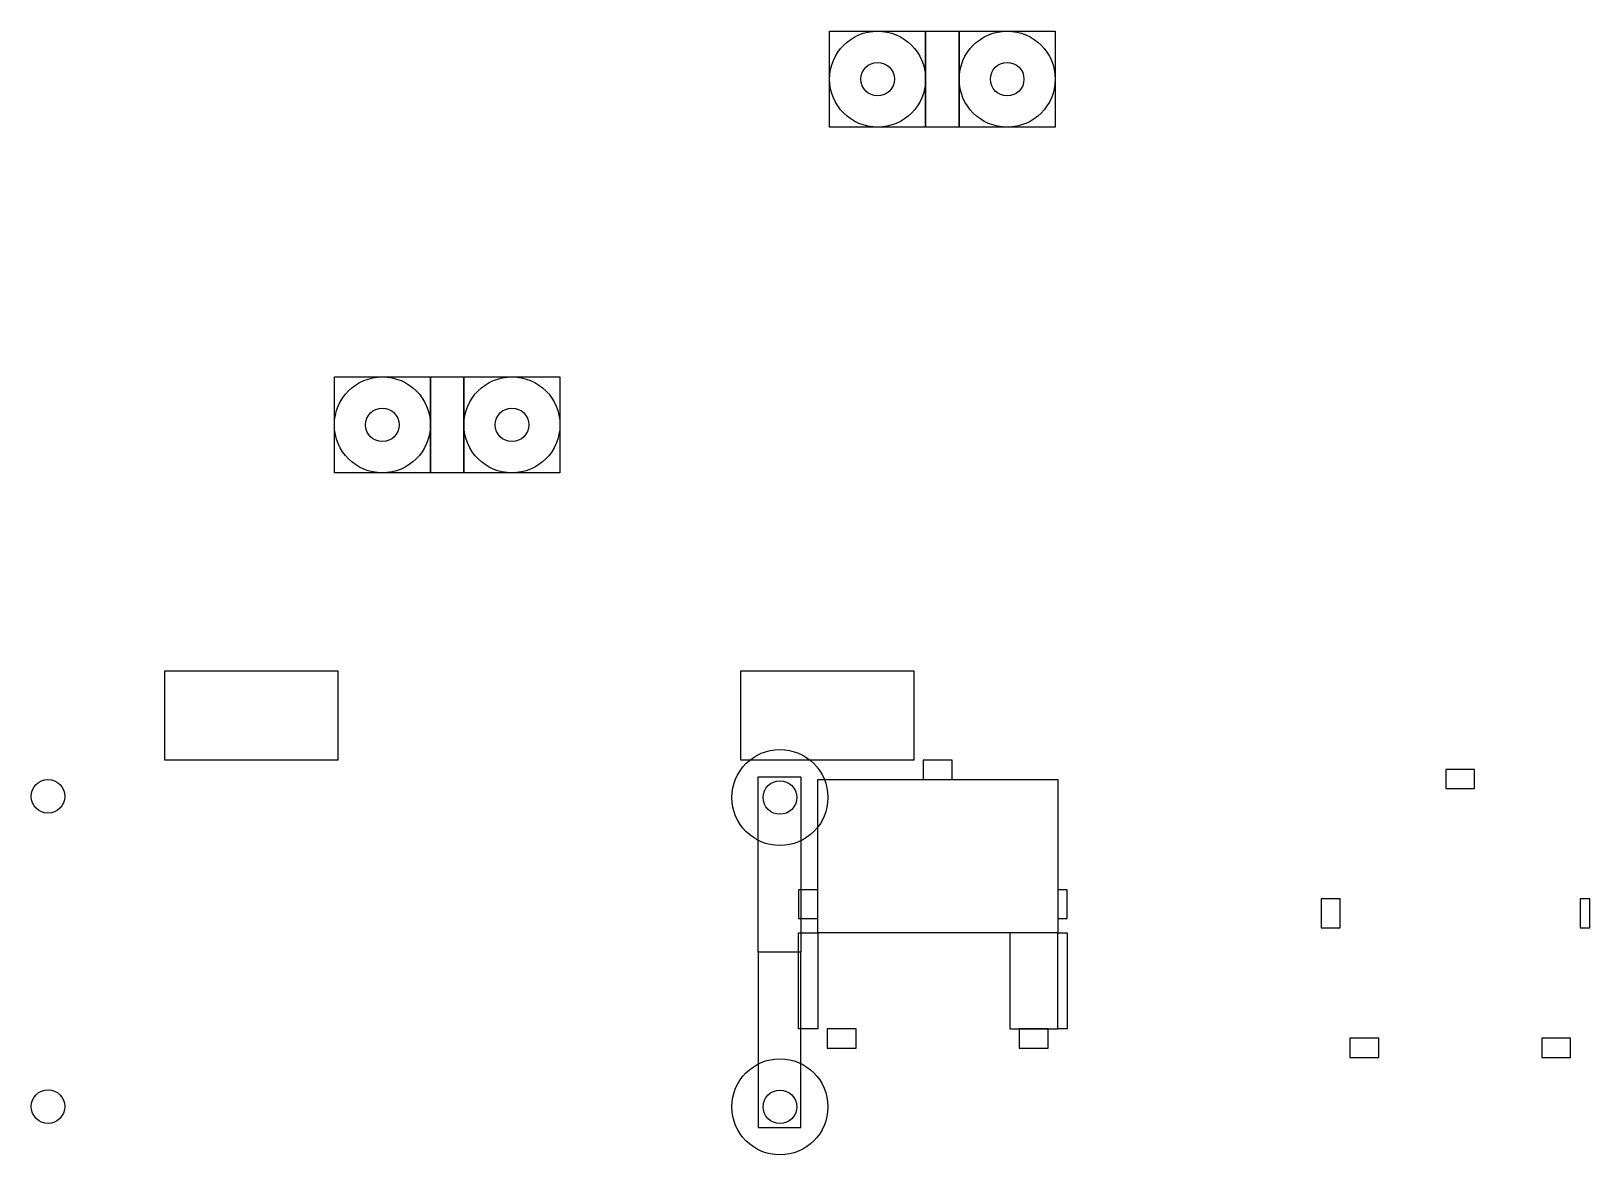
# Model space of a CAD drawing. Header units: millimetres. Extents: x 199 to 361, y 126 to 243.
import ezdxf

# ---------------------------------------------------------------- set-up
doc = ezdxf.new("R2010")
doc.units = ezdxf.units.MM
doc.header["$MEASUREMENT"] = 0

msp = doc.modelspace()

# ---------------------------------------------------------------- linework, layer by layer
for points in [[(282.03, 233.49), (282.03, 243.49), (292.03, 243.49), (292.03, 233.49)], [(292.03, 243.49), (295.53, 243.49), (295.53, 233.49), (292.03, 233.49)], [(305.53, 243.49), (305.53, 233.49), (295.53, 233.49), (295.53, 243.49)], [(230.44, 197.48), (230.44, 207.48), (240.44, 207.48), (240.44, 197.48)], [(240.44, 207.48), (243.94, 207.48), (243.94, 197.48), (240.44, 197.48)], [(253.94, 207.48), (253.94, 197.48), (243.94, 197.48), (243.94, 207.48)]]:
    msp.add_lwpolyline(points, close=True)
for points, elevation in [([(212.79, 176.87), (230.79, 176.87), (230.79, 167.55), (212.79, 167.55)], 5), ([(272.79, 176.87), (290.79, 176.87), (290.79, 167.55), (272.79, 167.55)], 5), ([(291.79, 165.55), (294.79, 165.55), (294.79, 167.55), (291.79, 167.55)], 5), ([(274.59, 147.55), (274.59, 165.8), (279.04, 165.8), (279.04, 147.55)], 3), ([(346.23, 164.59), (349.23, 164.59), (349.23, 166.59), (346.23, 166.59)], 5), ([(280.79, 165.55), (305.79, 165.55), (305.79, 149.55), (280.79, 149.55)], 5), ([(278.79, 154.05), (278.79, 151.05), (280.79, 151.05), (280.79, 154.05)], 5), ([(305.79, 154.05), (305.79, 151.05), (306.79, 151.05), (306.79, 154.05)], 5), ([(333.23, 153.09), (333.23, 150.09), (335.23, 150.09), (335.23, 153.09)], 5), ([(360.23, 153.09), (360.23, 150.09), (361.23, 150.09), (361.23, 153.09)], 5), ([(278.79, 149.55), (280.79, 149.55), (280.79, 139.55), (278.79, 139.55)], 5), ([(305.79, 149.55), (300.79, 149.55), (300.79, 139.55), (305.79, 139.55)], 5), ([(305.79, 149.55), (306.79, 149.55), (306.79, 139.55), (305.79, 139.55)], 5), ([(274.59, 147.55), (274.59, 129.3), (279.04, 129.3), (279.04, 147.55)], 3), ([(281.79, 137.55), (284.79, 137.55), (284.79, 139.55), (281.79, 139.55)], 5), ([(301.79, 137.55), (304.79, 137.55), (304.79, 139.55), (301.79, 139.55)], 5), ([(336.23, 136.59), (339.23, 136.59), (339.23, 138.59), (336.23, 138.59)], 5), ([(356.23, 136.59), (359.23, 136.59), (359.23, 138.59), (356.23, 138.59)], 5)]:
    msp.add_lwpolyline(points, close=True, dxfattribs=dict(elevation=elevation))
for centre, radius in [((287.03, 238.49), 5), ((300.53, 238.49), 5), ((287.03, 238.49), 1.75), ((300.53, 238.49), 1.75), ((235.44, 202.48), 5), ((248.94, 202.48), 5), ((235.44, 202.48), 1.75), ((248.94, 202.48), 1.75), ((276.85, 163.66, 3), 5), ((200.6, 163.78, 3), 1.75), ((276.85, 163.66, 3), 1.75), ((276.85, 131.44, 3), 5), ((200.61, 131.47, 3), 1.75), ((276.85, 131.44, 3), 1.75)]:
    msp.add_circle(centre, radius)

doc.saveas('drawing.dxf')
